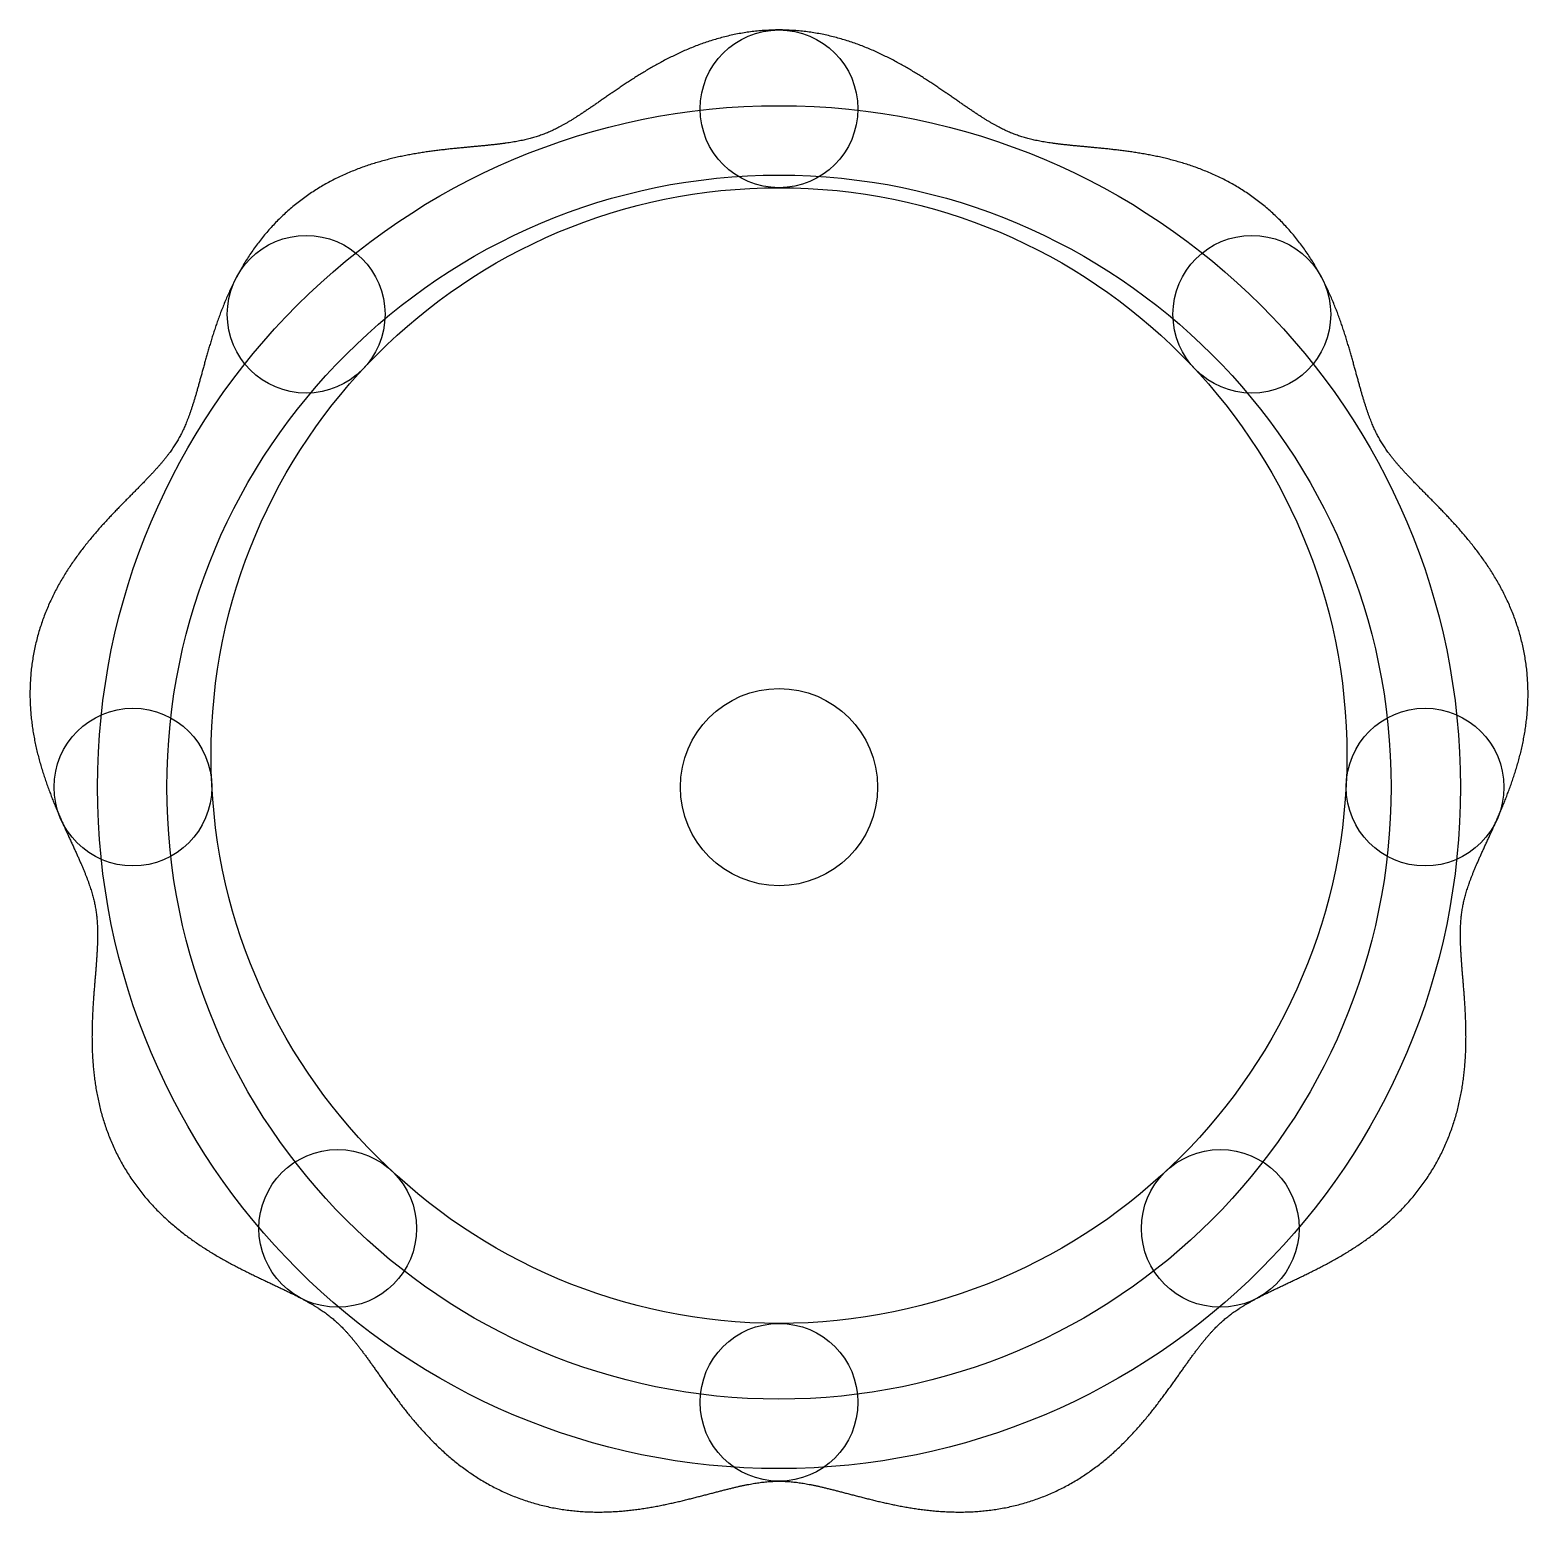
# Model space of a CAD drawing. Header units: metres. Extents: x -3.8 to 3.8, y -3.68 to 3.84.
import ezdxf

# ---------------------------------------------------------------- set-up
doc = ezdxf.new("R2010")
doc.units = ezdxf.units.M

msp = doc.modelspace()

# ---------------------------------------------------------------- linework, layer by layer
at = {"layer": 'Cycloidal_Ring_Gear', "color": 5}
msp.add_open_spline([(0, 3.84), (0.0227, 3.84), (0.0567, 3.8389), (0.1019, 3.8354), (0.1355, 3.8318), (0.1689, 3.8271), (0.202, 3.8215), (0.2347, 3.815), (0.267, 3.8075), (0.2988, 3.7993), (0.3302, 3.7902), (0.361, 3.7805), (0.3913, 3.77), (0.4211, 3.7589), (0.4502, 3.7473), (0.4787, 3.7352), (0.5067, 3.7226), (0.534, 3.7096), (0.5607, 3.6963), (0.5868, 3.6827), (0.6124, 3.6689), (0.6373, 3.6549), (0.6616, 3.6408), (0.6853, 3.6266), (0.7084, 3.6124), (0.731, 3.5982), (0.7531, 3.584), (0.7745, 3.57), (0.7955, 3.556), (0.8159, 3.5423), (0.8357, 3.5287), (0.8551, 3.5154), (0.874, 3.5024), (0.8924, 3.4897), (0.9103, 3.4773), (0.9277, 3.4653), (0.9447, 3.4536), (0.9612, 3.4424), (0.9772, 3.4315), (0.9928, 3.4211), (1.008, 3.4111), (1.0228, 3.4015), (1.0372, 3.3924), (1.0512, 3.3838), (1.0648, 3.3755), (1.0781, 3.3677), (1.091, 3.3604), (1.1036, 3.3534), (1.116, 3.3468), (1.1281, 3.3406), (1.14, 3.3348), (1.1517, 3.3292), (1.1632, 3.324), (1.1747, 3.3191), (1.1861, 3.3144), (1.1975, 3.31), (1.209, 3.3058), (1.2206, 3.3019), (1.2323, 3.2981), (1.2442, 3.2945), (1.2564, 3.291), (1.2689, 3.2877), (1.2817, 3.2845), (1.2949, 3.2815), (1.3085, 3.2786), (1.3226, 3.2758), (1.3372, 3.2731), (1.3523, 3.2705), (1.368, 3.2681), (1.3842, 3.2657), (1.401, 3.2634), (1.4184, 3.2612), (1.4364, 3.2591), (1.455, 3.2571), (1.4742, 3.255), (1.4941, 3.2531), (1.5145, 3.2511), (1.5355, 3.2491), (1.5571, 3.2471), (1.5793, 3.245), (1.6021, 3.2429), (1.6254, 3.2406), (1.6493, 3.2383), (1.6737, 3.2357), (1.6986, 3.2329), (1.724, 3.2299), (1.75, 3.2266), (1.7763, 3.2231), (1.8032, 3.2191), (1.8304, 3.2148), (1.8581, 3.21), (1.8861, 3.2048), (1.9145, 3.199), (1.9432, 3.1927), (1.9722, 3.1858), (2.0014, 3.1782), (2.0309, 3.17), (2.0606, 3.161), (2.0903, 3.1513), (2.1202, 3.1408), (2.1501, 3.1294), (2.18, 3.1172), (2.2099, 3.104), (2.2396, 3.09), (2.2692, 3.075), (2.2985, 3.0591), (2.3275, 3.0422), (2.3561, 3.0245), (2.3842, 3.0057), (2.4119, 2.9861), (2.439, 2.9656), (2.4655, 2.9442), (2.4913, 2.922), (2.5164, 2.899), (2.5407, 2.8753), (2.5643, 2.851), (2.5869, 2.826), (2.6088, 2.8005), (2.6297, 2.7745), (2.6498, 2.7481), (2.669, 2.7213), (2.6873, 2.6943), (2.7047, 2.667), (2.7213, 2.6395), (2.7371, 2.6119), (2.752, 2.5843), (2.7661, 2.5567), (2.7795, 2.5291), (2.7922, 2.5015), (2.8042, 2.4741), (2.8156, 2.4469), (2.8263, 2.4199), (2.8364, 2.3932), (2.846, 2.3667), (2.8551, 2.3405), (2.8638, 2.3147), (2.872, 2.2893), (2.8798, 2.2642), (2.8872, 2.2396), (2.8944, 2.2154), (2.9012, 2.1917), (2.9077, 2.1685), (2.9141, 2.1458), (2.9202, 2.1236), (2.9261, 2.102), (2.9319, 2.081), (2.9375, 2.0605), (2.943, 2.0406), (2.9484, 2.0213), (2.9537, 2.0026), (2.959, 1.9845), (2.9642, 1.967), (2.9694, 1.9501), (2.9746, 1.9338), (2.9797, 1.9181), (2.9849, 1.903), (2.99, 1.8884), (2.9952, 1.8744), (3.0004, 1.8609), (3.0056, 1.8479), (3.0109, 1.8353), (3.0162, 1.8231), (3.0216, 1.8114), (3.0271, 1.7999), (3.0327, 1.7887), (3.0385, 1.7778), (3.0444, 1.7671), (3.0504, 1.7565), (3.0567, 1.746), (3.0632, 1.7355), (3.07, 1.7251), (3.0771, 1.7146), (3.0844, 1.7041), (3.0922, 1.6934), (3.1003, 1.6826), (3.1088, 1.6716), (3.1178, 1.6605), (3.1272, 1.6491), (3.1371, 1.6374), (3.1474, 1.6255), (3.1583, 1.6133), (3.1697, 1.6008), (3.1815, 1.5879), (3.1939, 1.5748), (3.2068, 1.5613), (3.2201, 1.5474), (3.234, 1.5332), (3.2483, 1.5186), (3.2631, 1.5037), (3.2783, 1.4883), (3.2939, 1.4725), (3.3099, 1.4562), (3.3263, 1.4396), (3.343, 1.4225), (3.3601, 1.4049), (3.3774, 1.3868), (3.3949, 1.3682), (3.4126, 1.3491), (3.4305, 1.3294), (3.4485, 1.3092), (3.4666, 1.2884), (3.4847, 1.2671), (3.5028, 1.2451), (3.5209, 1.2225), (3.5388, 1.1993), (3.5566, 1.1755), (3.5742, 1.1509), (3.5915, 1.1258), (3.6085, 1.0999), (3.6251, 1.0734), (3.6413, 1.0462), (3.6569, 1.0183), (3.672, 0.9898), (3.6865, 0.9606), (3.7004, 0.9308), (3.7135, 0.9004), (3.7258, 0.8695), (3.7372, 0.838), (3.7478, 0.806), (3.7575, 0.7736), (3.7661, 0.7408), (3.7738, 0.7077), (3.7805, 0.6743), (3.7861, 0.6407), (3.7907, 0.607), (3.7942, 0.5732), (3.7967, 0.5394), (3.7981, 0.5057), (3.7986, 0.4721), (3.798, 0.4387), (3.7965, 0.4056), (3.7941, 0.3727), (3.7908, 0.3402), (3.7867, 0.308), (3.7819, 0.2763), (3.7763, 0.245), (3.77, 0.2141), (3.7632, 0.1838), (3.7558, 0.154), (3.7478, 0.1247), (3.7395, 0.096), (3.7307, 0.0678), (3.7216, 0.0401), (3.7122, 0.013), (3.7026, -0.0135), (3.6927, -0.0394), (3.6828, -0.0648), (3.6727, -0.0897), (3.6626, -0.1139), (3.6525, -0.1376), (3.6424, -0.1608), (3.6324, -0.1834), (3.6224, -0.2055), (3.6127, -0.227), (3.6031, -0.2479), (3.5937, -0.2684), (3.5846, -0.2883), (3.5757, -0.3076), (3.5671, -0.3265), (3.5588, -0.3448), (3.5508, -0.3626), (3.5432, -0.3799), (3.5359, -0.3967), (3.529, -0.413), (3.5224, -0.4289), (3.5162, -0.4443), (3.5104, -0.4592), (3.5049, -0.4737), (3.4998, -0.4878), (3.4951, -0.5016), (3.4907, -0.5149), (3.4866, -0.528), (3.4828, -0.5408), (3.4794, -0.5533), (3.4762, -0.5656), (3.4733, -0.5778), (3.4706, -0.5899), (3.4682, -0.6019), (3.466, -0.6139), (3.4641, -0.626), (3.4623, -0.6381), (3.4608, -0.6505), (3.4594, -0.663), (3.4583, -0.6758), (3.4574, -0.6889), (3.4566, -0.7024), (3.4561, -0.7162), (3.4557, -0.7305), (3.4556, -0.7452), (3.4556, -0.7604), (3.4559, -0.7762), (3.4563, -0.7924), (3.457, -0.8093), (3.4578, -0.8266), (3.4588, -0.8446), (3.46, -0.8631), (3.4613, -0.8823), (3.4627, -0.902), (3.4643, -0.9223), (3.466, -0.9432), (3.4678, -0.9647), (3.4696, -0.9868), (3.4714, -1.0095), (3.4733, -1.0327), (3.4751, -1.0565), (3.4768, -1.0809), (3.4784, -1.1058), (3.4799, -1.1312), (3.4812, -1.1572), (3.4823, -1.1837), (3.4832, -1.2107), (3.4837, -1.2382), (3.4839, -1.2662), (3.4837, -1.2946), (3.4831, -1.3234), (3.482, -1.3527), (3.4803, -1.3824), (3.4781, -1.4124), (3.4752, -1.4428), (3.4717, -1.4735), (3.4675, -1.5044), (3.4624, -1.5357), (3.4566, -1.5671), (3.45, -1.5986), (3.4424, -1.6303), (3.434, -1.662), (3.4246, -1.6937), (3.4142, -1.7253), (3.4028, -1.7568), (3.3905, -1.7882), (3.3772, -1.8192), (3.3629, -1.85), (3.3476, -1.8803), (3.3313, -1.9102), (3.3141, -1.9396), (3.2961, -1.9685), (3.2771, -1.9967), (3.2574, -2.0242), (3.2369, -2.0511), (3.2157, -2.0771), (3.1939, -2.1025), (3.1715, -2.127), (3.1486, -2.1507), (3.1252, -2.1736), (3.1015, -2.1957), (3.0774, -2.217), (3.053, -2.2375), (3.0284, -2.2572), (3.0037, -2.2761), (2.9788, -2.2942), (2.9539, -2.3116), (2.929, -2.3284), (2.9042, -2.3444), (2.8794, -2.3598), (2.8548, -2.3746), (2.8304, -2.3887), (2.8061, -2.4024), (2.7821, -2.4155), (2.7584, -2.4281), (2.735, -2.4402), (2.712, -2.4519), (2.6894, -2.4632), (2.6671, -2.4741), (2.6453, -2.4847), (2.6239, -2.4949), (2.603, -2.5049), (2.5827, -2.5145), (2.5628, -2.5239), (2.5435, -2.5331), (2.5247, -2.542), (2.5065, -2.5507), (2.4889, -2.5592), (2.4719, -2.5676), (2.4554, -2.5758), (2.4396, -2.5839), (2.4243, -2.5918), (2.4096, -2.5997), (2.3955, -2.6074), (2.3819, -2.615), (2.3689, -2.6225), (2.3564, -2.63), (2.3443, -2.6374), (2.3328, -2.6448), (2.3216, -2.6522), (2.3109, -2.6595), (2.3005, -2.6669), (2.2904, -2.6744), (2.2806, -2.6819), (2.271, -2.6895), (2.2616, -2.6973), (2.2523, -2.7053), (2.2431, -2.7135), (2.234, -2.7219), (2.2249, -2.7306), (2.2158, -2.7396), (2.2067, -2.749), (2.1975, -2.7588), (2.1882, -2.769), (2.1788, -2.7797), (2.1692, -2.7908), (2.1595, -2.8024), (2.1496, -2.8146), (2.1395, -2.8273), (2.1292, -2.8405), (2.1187, -2.8543), (2.1079, -2.8686), (2.0969, -2.8835), (2.0856, -2.899), (2.0741, -2.915), (2.0623, -2.9315), (2.0502, -2.9485), (2.0377, -2.9661), (2.025, -2.9841), (2.0119, -3.0026), (1.9984, -3.0215), (1.9845, -3.0409), (1.9702, -3.0606), (1.9555, -3.0807), (1.9403, -3.1011), (1.9247, -3.1219), (1.9086, -3.1428), (1.8919, -3.164), (1.8747, -3.1854), (1.857, -3.207), (1.8386, -3.2286), (1.8197, -3.2503), (1.8001, -3.272), (1.7798, -3.2937), (1.7589, -3.3153), (1.7372, -3.3367), (1.7149, -3.358), (1.6918, -3.379), (1.668, -3.3997), (1.6434, -3.4201), (1.6181, -3.44), (1.5921, -3.4595), (1.5653, -3.4784), (1.5378, -3.4967), (1.5096, -3.5144), (1.4807, -3.5313), (1.4512, -3.5474), (1.4211, -3.5628), (1.3904, -3.5772), (1.3592, -3.5907), (1.3276, -3.6033), (1.2956, -3.6149), (1.2632, -3.6255), (1.2306, -3.635), (1.1978, -3.6436), (1.1649, -3.6511), (1.1319, -3.6576), (1.0989, -3.6631), (1.066, -3.6676), (1.0331, -3.6711), (1.0005, -3.6737), (0.9681, -3.6755), (0.9359, -3.6764), (0.904, -3.6765), (0.8725, -3.6758), (0.8414, -3.6745), (0.8106, -3.6725), (0.7803, -3.6699), (0.7504, -3.6667), (0.721, -3.6631), (0.6921, -3.659), (0.6637, -3.6546), (0.6358, -3.6498), (0.6084, -3.6447), (0.5816, -3.6393), (0.5552, -3.6337), (0.5295, -3.628), (0.5042, -3.6222), (0.4795, -3.6163), (0.4554, -3.6103), (0.4318, -3.6044), (0.4088, -3.5985), (0.3864, -3.5927), (0.3645, -3.587), (0.3432, -3.5814), (0.3225, -3.5759), (0.3023, -3.5707), (0.2827, -3.5657), (0.2636, -3.5609), (0.2452, -3.5563), (0.2272, -3.552), (0.2098, -3.5479), (0.193, -3.5442), (0.1766, -3.5407), (0.1608, -3.5375), (0.1454, -3.5346), (0.1306, -3.5319), (0.1161, -3.5296), (0.1021, -3.5275), (0.0885, -3.5257), (0.0752, -3.5241), (0.0621, -3.5228), (0.0494, -3.5218), (0.0369, -3.521), (0.0245, -3.5204), (0.0122, -3.5201), (0, -3.52), (-0.0122, -3.5201), (-0.0245, -3.5204), (-0.0369, -3.521), (-0.0494, -3.5218), (-0.0621, -3.5228), (-0.0752, -3.5241), (-0.0885, -3.5257), (-0.1021, -3.5275), (-0.1161, -3.5296), (-0.1306, -3.5319), (-0.1454, -3.5346), (-0.1608, -3.5375), (-0.1766, -3.5407), (-0.193, -3.5442), (-0.2098, -3.5479), (-0.2272, -3.552), (-0.2452, -3.5563), (-0.2636, -3.5609), (-0.2827, -3.5657), (-0.3023, -3.5707), (-0.3225, -3.5759), (-0.3432, -3.5814), (-0.3645, -3.587), (-0.3864, -3.5927), (-0.4088, -3.5985), (-0.4318, -3.6044), (-0.4554, -3.6103), (-0.4795, -3.6163), (-0.5042, -3.6222), (-0.5295, -3.628), (-0.5552, -3.6337), (-0.5816, -3.6393), (-0.6084, -3.6447), (-0.6358, -3.6498), (-0.6637, -3.6546), (-0.6921, -3.659), (-0.721, -3.6631), (-0.7504, -3.6667), (-0.7803, -3.6699), (-0.8106, -3.6725), (-0.8414, -3.6745), (-0.8725, -3.6758), (-0.904, -3.6765), (-0.9359, -3.6764), (-0.9681, -3.6755), (-1.0005, -3.6737), (-1.0331, -3.6711), (-1.066, -3.6676), (-1.0989, -3.6631), (-1.1319, -3.6576), (-1.1649, -3.6511), (-1.1978, -3.6436), (-1.2306, -3.635), (-1.2632, -3.6255), (-1.2956, -3.6149), (-1.3276, -3.6033), (-1.3592, -3.5907), (-1.3904, -3.5772), (-1.4211, -3.5628), (-1.4512, -3.5474), (-1.4807, -3.5313), (-1.5096, -3.5144), (-1.5378, -3.4967), (-1.5653, -3.4784), (-1.5921, -3.4595), (-1.6181, -3.44), (-1.6434, -3.4201), (-1.668, -3.3997), (-1.6918, -3.379), (-1.7149, -3.358), (-1.7372, -3.3367), (-1.7589, -3.3153), (-1.7798, -3.2937), (-1.8001, -3.272), (-1.8197, -3.2503), (-1.8386, -3.2286), (-1.857, -3.207), (-1.8747, -3.1854), (-1.8919, -3.164), (-1.9086, -3.1428), (-1.9247, -3.1219), (-1.9403, -3.1011), (-1.9555, -3.0807), (-1.9702, -3.0606), (-1.9845, -3.0409), (-1.9984, -3.0215), (-2.0119, -3.0026), (-2.025, -2.9841), (-2.0377, -2.9661), (-2.0502, -2.9485), (-2.0623, -2.9315), (-2.0741, -2.915), (-2.0856, -2.899), (-2.0969, -2.8835), (-2.1079, -2.8686), (-2.1187, -2.8543), (-2.1292, -2.8405), (-2.1395, -2.8273), (-2.1496, -2.8146), (-2.1595, -2.8024), (-2.1692, -2.7908), (-2.1788, -2.7797), (-2.1882, -2.769), (-2.1975, -2.7588), (-2.2067, -2.749), (-2.2158, -2.7396), (-2.2249, -2.7306), (-2.234, -2.7219), (-2.2431, -2.7135), (-2.2523, -2.7053), (-2.2616, -2.6973), (-2.271, -2.6895), (-2.2806, -2.6819), (-2.2904, -2.6744), (-2.3005, -2.6669), (-2.3109, -2.6595), (-2.3216, -2.6522), (-2.3328, -2.6448), (-2.3443, -2.6374), (-2.3564, -2.63), (-2.3689, -2.6225), (-2.3819, -2.615), (-2.3955, -2.6074), (-2.4096, -2.5997), (-2.4243, -2.5918), (-2.4396, -2.5839), (-2.4554, -2.5758), (-2.4719, -2.5676), (-2.4889, -2.5592), (-2.5065, -2.5507), (-2.5247, -2.542), (-2.5435, -2.5331), (-2.5628, -2.5239), (-2.5827, -2.5145), (-2.603, -2.5049), (-2.6239, -2.4949), (-2.6453, -2.4847), (-2.6671, -2.4741), (-2.6894, -2.4632), (-2.712, -2.4519), (-2.735, -2.4402), (-2.7584, -2.4281), (-2.7821, -2.4155), (-2.8061, -2.4024), (-2.8304, -2.3887), (-2.8548, -2.3746), (-2.8794, -2.3598), (-2.9042, -2.3444), (-2.929, -2.3284), (-2.9539, -2.3116), (-2.9788, -2.2942), (-3.0037, -2.2761), (-3.0284, -2.2572), (-3.053, -2.2375), (-3.0774, -2.217), (-3.1015, -2.1957), (-3.1252, -2.1736), (-3.1486, -2.1507), (-3.1715, -2.127), (-3.1939, -2.1025), (-3.2157, -2.0771), (-3.2369, -2.0511), (-3.2574, -2.0242), (-3.2771, -1.9967), (-3.2961, -1.9685), (-3.3141, -1.9396), (-3.3313, -1.9102), (-3.3476, -1.8803), (-3.3629, -1.85), (-3.3772, -1.8192), (-3.3905, -1.7882), (-3.4028, -1.7568), (-3.4142, -1.7253), (-3.4246, -1.6937), (-3.434, -1.662), (-3.4424, -1.6303), (-3.45, -1.5986), (-3.4566, -1.5671), (-3.4624, -1.5357), (-3.4675, -1.5044), (-3.4717, -1.4735), (-3.4752, -1.4428), (-3.4781, -1.4124), (-3.4803, -1.3824), (-3.482, -1.3527), (-3.4831, -1.3234), (-3.4837, -1.2946), (-3.4839, -1.2662), (-3.4837, -1.2382), (-3.4832, -1.2107), (-3.4823, -1.1837), (-3.4812, -1.1572), (-3.4799, -1.1312), (-3.4784, -1.1058), (-3.4768, -1.0809), (-3.4751, -1.0565), (-3.4733, -1.0327), (-3.4714, -1.0095), (-3.4696, -0.9868), (-3.4678, -0.9647), (-3.466, -0.9432), (-3.4643, -0.9223), (-3.4627, -0.902), (-3.4613, -0.8823), (-3.46, -0.8631), (-3.4588, -0.8446), (-3.4578, -0.8266), (-3.457, -0.8093), (-3.4563, -0.7924), (-3.4559, -0.7762), (-3.4556, -0.7604), (-3.4556, -0.7452), (-3.4557, -0.7305), (-3.4561, -0.7162), (-3.4566, -0.7024), (-3.4574, -0.6889), (-3.4583, -0.6758), (-3.4594, -0.663), (-3.4608, -0.6505), (-3.4623, -0.6381), (-3.4641, -0.626), (-3.466, -0.6139), (-3.4682, -0.6019), (-3.4706, -0.5899), (-3.4733, -0.5778), (-3.4762, -0.5656), (-3.4794, -0.5533), (-3.4828, -0.5408), (-3.4866, -0.528), (-3.4907, -0.5149), (-3.4951, -0.5016), (-3.4998, -0.4878), (-3.5049, -0.4737), (-3.5104, -0.4592), (-3.5162, -0.4443), (-3.5224, -0.4289), (-3.529, -0.413), (-3.5359, -0.3967), (-3.5432, -0.3799), (-3.5508, -0.3626), (-3.5588, -0.3448), (-3.5671, -0.3265), (-3.5757, -0.3076), (-3.5846, -0.2883), (-3.5937, -0.2684), (-3.6031, -0.2479), (-3.6127, -0.227), (-3.6224, -0.2055), (-3.6324, -0.1834), (-3.6424, -0.1608), (-3.6525, -0.1376), (-3.6626, -0.1139), (-3.6727, -0.0897), (-3.6828, -0.0648), (-3.6927, -0.0394), (-3.7026, -0.0135), (-3.7122, 0.013), (-3.7216, 0.0401), (-3.7307, 0.0678), (-3.7395, 0.096), (-3.7478, 0.1247), (-3.7558, 0.154), (-3.7632, 0.1838), (-3.77, 0.2141), (-3.7763, 0.245), (-3.7819, 0.2763), (-3.7867, 0.308), (-3.7908, 0.3402), (-3.7941, 0.3727), (-3.7965, 0.4056), (-3.798, 0.4387), (-3.7986, 0.4721), (-3.7981, 0.5057), (-3.7967, 0.5394), (-3.7942, 0.5732), (-3.7907, 0.607), (-3.7861, 0.6407), (-3.7805, 0.6743), (-3.7738, 0.7077), (-3.7661, 0.7408), (-3.7575, 0.7736), (-3.7478, 0.806), (-3.7372, 0.838), (-3.7258, 0.8695), (-3.7135, 0.9004), (-3.7004, 0.9308), (-3.6865, 0.9606), (-3.672, 0.9898), (-3.6569, 1.0183), (-3.6413, 1.0462), (-3.6251, 1.0734), (-3.6085, 1.0999), (-3.5915, 1.1258), (-3.5742, 1.1509), (-3.5566, 1.1755), (-3.5388, 1.1993), (-3.5209, 1.2225), (-3.5028, 1.2451), (-3.4847, 1.2671), (-3.4666, 1.2884), (-3.4485, 1.3092), (-3.4305, 1.3294), (-3.4126, 1.3491), (-3.3949, 1.3682), (-3.3774, 1.3868), (-3.3601, 1.4049), (-3.343, 1.4225), (-3.3263, 1.4396), (-3.3099, 1.4562), (-3.2939, 1.4725), (-3.2783, 1.4883), (-3.2631, 1.5037), (-3.2483, 1.5186), (-3.234, 1.5332), (-3.2201, 1.5474), (-3.2068, 1.5613), (-3.1939, 1.5748), (-3.1815, 1.5879), (-3.1697, 1.6008), (-3.1583, 1.6133), (-3.1474, 1.6255), (-3.1371, 1.6374), (-3.1272, 1.6491), (-3.1178, 1.6605), (-3.1088, 1.6716), (-3.1003, 1.6826), (-3.0922, 1.6934), (-3.0844, 1.7041), (-3.0771, 1.7146), (-3.07, 1.7251), (-3.0632, 1.7355), (-3.0567, 1.746), (-3.0504, 1.7565), (-3.0444, 1.7671), (-3.0385, 1.7778), (-3.0327, 1.7887), (-3.0271, 1.7999), (-3.0216, 1.8114), (-3.0162, 1.8231), (-3.0109, 1.8353), (-3.0056, 1.8479), (-3.0004, 1.8609), (-2.9952, 1.8744), (-2.99, 1.8884), (-2.9849, 1.903), (-2.9797, 1.9181), (-2.9746, 1.9338), (-2.9694, 1.9501), (-2.9642, 1.967), (-2.959, 1.9845), (-2.9537, 2.0026), (-2.9484, 2.0213), (-2.943, 2.0406), (-2.9375, 2.0605), (-2.9319, 2.081), (-2.9261, 2.102), (-2.9202, 2.1236), (-2.9141, 2.1458), (-2.9077, 2.1685), (-2.9012, 2.1917), (-2.8944, 2.2154), (-2.8872, 2.2396), (-2.8798, 2.2642), (-2.872, 2.2893), (-2.8638, 2.3147), (-2.8551, 2.3405), (-2.846, 2.3667), (-2.8364, 2.3932), (-2.8263, 2.4199), (-2.8156, 2.4469), (-2.8042, 2.4741), (-2.7922, 2.5015), (-2.7795, 2.5291), (-2.7661, 2.5567), (-2.752, 2.5843), (-2.7371, 2.6119), (-2.7213, 2.6395), (-2.7047, 2.667), (-2.6873, 2.6943), (-2.669, 2.7213), (-2.6498, 2.7481), (-2.6297, 2.7745), (-2.6088, 2.8005), (-2.5869, 2.826), (-2.5643, 2.851), (-2.5407, 2.8753), (-2.5164, 2.899), (-2.4913, 2.922), (-2.4655, 2.9442), (-2.439, 2.9656), (-2.4119, 2.9861), (-2.3842, 3.0057), (-2.3561, 3.0245), (-2.3275, 3.0422), (-2.2985, 3.0591), (-2.2692, 3.075), (-2.2396, 3.09), (-2.2099, 3.104), (-2.18, 3.1172), (-2.1501, 3.1294), (-2.1202, 3.1408), (-2.0903, 3.1513), (-2.0606, 3.161), (-2.0309, 3.17), (-2.0014, 3.1782), (-1.9722, 3.1858), (-1.9432, 3.1927), (-1.9145, 3.199), (-1.8861, 3.2048), (-1.8581, 3.21), (-1.8304, 3.2148), (-1.8032, 3.2191), (-1.7763, 3.2231), (-1.75, 3.2266), (-1.724, 3.2299), (-1.6986, 3.2329), (-1.6737, 3.2357), (-1.6493, 3.2383), (-1.6254, 3.2406), (-1.6021, 3.2429), (-1.5793, 3.245), (-1.5571, 3.2471), (-1.5355, 3.2491), (-1.5145, 3.2511), (-1.4941, 3.2531), (-1.4742, 3.255), (-1.455, 3.2571), (-1.4364, 3.2591), (-1.4184, 3.2612), (-1.401, 3.2634), (-1.3842, 3.2657), (-1.368, 3.2681), (-1.3523, 3.2705), (-1.3372, 3.2731), (-1.3226, 3.2758), (-1.3085, 3.2786), (-1.2949, 3.2815), (-1.2817, 3.2845), (-1.2689, 3.2877), (-1.2564, 3.291), (-1.2442, 3.2945), (-1.2323, 3.2981), (-1.2206, 3.3019), (-1.209, 3.3058), (-1.1975, 3.31), (-1.1861, 3.3144), (-1.1747, 3.3191), (-1.1632, 3.324), (-1.1517, 3.3292), (-1.14, 3.3348), (-1.1281, 3.3406), (-1.116, 3.3468), (-1.1036, 3.3534), (-1.091, 3.3604), (-1.0781, 3.3677), (-1.0648, 3.3755), (-1.0512, 3.3838), (-1.0372, 3.3924), (-1.0228, 3.4015), (-1.008, 3.4111), (-0.9928, 3.4211), (-0.9772, 3.4315), (-0.9612, 3.4424), (-0.9447, 3.4536), (-0.9277, 3.4653), (-0.9103, 3.4773), (-0.8924, 3.4897), (-0.874, 3.5024), (-0.8551, 3.5154), (-0.8357, 3.5287), (-0.8159, 3.5423), (-0.7955, 3.556), (-0.7745, 3.57), (-0.7531, 3.584), (-0.731, 3.5982), (-0.7084, 3.6124), (-0.6853, 3.6266), (-0.6616, 3.6408), (-0.6373, 3.6549), (-0.6124, 3.6689), (-0.5868, 3.6827), (-0.5607, 3.6963), (-0.534, 3.7096), (-0.5067, 3.7226), (-0.4787, 3.7352), (-0.4502, 3.7473), (-0.4211, 3.7589), (-0.3913, 3.77), (-0.361, 3.7805), (-0.3302, 3.7902), (-0.2988, 3.7993), (-0.267, 3.8075), (-0.2347, 3.815), (-0.202, 3.8215), (-0.1689, 3.8271), (-0.1355, 3.8318), (-0.1019, 3.8354), (-0.0567, 3.8389), (-0.0227, 3.84), (0, 3.84)], degree=3, knots=[0, 0, 0, 0, 0.002828, 0.004238, 0.005645, 0.007046, 0.00844, 0.009826, 0.011203, 0.01257, 0.013927, 0.015271, 0.016602, 0.01792, 0.019224, 0.020512, 0.021785, 0.023042, 0.024283, 0.025506, 0.026711, 0.027898, 0.029066, 0.030215, 0.031344, 0.032452, 0.03354, 0.034607, 0.035651, 0.036674, 0.037673, 0.03865, 0.039603, 0.040531, 0.041436, 0.042316, 0.043171, 0.044001, 0.044806, 0.045586, 0.046342, 0.047073, 0.04778, 0.048463, 0.049124, 0.049763, 0.050381, 0.05098, 0.05156, 0.052125, 0.052674, 0.053211, 0.053737, 0.054255, 0.054766, 0.055274, 0.055781, 0.056288, 0.056799, 0.057316, 0.057841, 0.058377, 0.058925, 0.059487, 0.060066, 0.060663, 0.061279, 0.061915, 0.062574, 0.063255, 0.063959, 0.064687, 0.06544, 0.066217, 0.06702, 0.067847, 0.068699, 0.069576, 0.070478, 0.071404, 0.072354, 0.073328, 0.074325, 0.075345, 0.076387, 0.077451, 0.078537, 0.079643, 0.08077, 0.081917, 0.083083, 0.084268, 0.085471, 0.086692, 0.08793, 0.089185, 0.090457, 0.091744, 0.093046, 0.094362, 0.095692, 0.097035, 0.098389, 0.099755, 0.101132, 0.102517, 0.10391, 0.10531, 0.106716, 0.108126, 0.109539, 0.110954, 0.112369, 0.113782, 0.115193, 0.1166, 0.118001, 0.119396, 0.120784, 0.122162, 0.12353, 0.124888, 0.126233, 0.127566, 0.128885, 0.130191, 0.131481, 0.132756, 0.134015, 0.135257, 0.136482, 0.137689, 0.138878, 0.140048, 0.141199, 0.14233, 0.143441, 0.144531, 0.1456, 0.146648, 0.147672, 0.148675, 0.149654, 0.150609, 0.15154, 0.152448, 0.15333, 0.154188, 0.155021, 0.155829, 0.156612, 0.15737, 0.158104, 0.158813, 0.159499, 0.160163, 0.160804, 0.161424, 0.162025, 0.162608, 0.163174, 0.163725, 0.164263, 0.16479, 0.165309, 0.165821, 0.166329, 0.166835, 0.167343, 0.167853, 0.168369, 0.168893, 0.169428, 0.169974, 0.170535, 0.171112, 0.171707, 0.17232, 0.172955, 0.17361, 0.174289, 0.174991, 0.175716, 0.176466, 0.177241, 0.17804, 0.178865, 0.179714, 0.180589, 0.181488, 0.182411, 0.183359, 0.18433, 0.185324, 0.186342, 0.187381, 0.188443, 0.189526, 0.19063, 0.191755, 0.192899, 0.194063, 0.195246, 0.196447, 0.197666, 0.198903, 0.200156, 0.201426, 0.202711, 0.204011, 0.205326, 0.206654, 0.207996, 0.209349, 0.210714, 0.212089, 0.213474, 0.214866, 0.216266, 0.217671, 0.219081, 0.220493, 0.221908, 0.223323, 0.224736, 0.226147, 0.227555, 0.228957, 0.230353, 0.231741, 0.23312, 0.23449, 0.235848, 0.237195, 0.23853, 0.239851, 0.241157, 0.242449, 0.243726, 0.244987, 0.246231, 0.247457, 0.248667, 0.249858, 0.25103, 0.252183, 0.253317, 0.25443, 0.255523, 0.256594, 0.257643, 0.258671, 0.259675, 0.260657, 0.261615, 0.262549, 0.263459, 0.264345, 0.265205, 0.266041, 0.266851, 0.267637, 0.268398, 0.269134, 0.269847, 0.270535, 0.271201, 0.271845, 0.272468, 0.273071, 0.273655, 0.274223, 0.274776, 0.275315, 0.275843, 0.276363, 0.276875, 0.277384, 0.27789, 0.278397, 0.278907, 0.279423, 0.279946, 0.280479, 0.281024, 0.281583, 0.282158, 0.282751, 0.283362, 0.283994, 0.284648, 0.285323, 0.286022, 0.286745, 0.287493, 0.288265, 0.289061, 0.289883, 0.29073, 0.291601, 0.292498, 0.293418, 0.294363, 0.295332, 0.296324, 0.297339, 0.298376, 0.299435, 0.300516, 0.301618, 0.30274, 0.303882, 0.305044, 0.306225, 0.307424, 0.308641, 0.309876, 0.311127, 0.312395, 0.313679, 0.314977, 0.31629, 0.317617, 0.318957, 0.32031, 0.321673, 0.323047, 0.324431, 0.325822, 0.327221, 0.328626, 0.330035, 0.331447, 0.332862, 0.334277, 0.33569, 0.337102, 0.33851, 0.339913, 0.341309, 0.342698, 0.344079, 0.345449, 0.346809, 0.348157, 0.349493, 0.350816, 0.352124, 0.353418, 0.354696, 0.355958, 0.357204, 0.358433, 0.359644, 0.360837, 0.362012, 0.363167, 0.364303, 0.365418, 0.366513, 0.367587, 0.368639, 0.369669, 0.370676, 0.37166, 0.372621, 0.373558, 0.37447, 0.375358, 0.376222, 0.37706, 0.377874, 0.378662, 0.379426, 0.380165, 0.38088, 0.381571, 0.382239, 0.382885, 0.383511, 0.384116, 0.384702, 0.385272, 0.385826, 0.386367, 0.386896, 0.387417, 0.38793, 0.388439, 0.388945, 0.389452, 0.389962, 0.390476, 0.390998, 0.39153, 0.392074, 0.392631, 0.393204, 0.393795, 0.394404, 0.395034, 0.395685, 0.396358, 0.397055, 0.397775, 0.39852, 0.399289, 0.400083, 0.400902, 0.401746, 0.402615, 0.403508, 0.404426, 0.405368, 0.406334, 0.407324, 0.408336, 0.409371, 0.410428, 0.411506, 0.412605, 0.413726, 0.414866, 0.416025, 0.417204, 0.418401, 0.419616, 0.420849, 0.422098, 0.423364, 0.424646, 0.425943, 0.427255, 0.42858, 0.429919, 0.43127, 0.432632, 0.434005, 0.435388, 0.436778, 0.438176, 0.43958, 0.440989, 0.442401, 0.443816, 0.44523, 0.446645, 0.448056, 0.449465, 0.450868, 0.452265, 0.453655, 0.455037, 0.456409, 0.45777, 0.459119, 0.460457, 0.46178, 0.46309, 0.464386, 0.465666, 0.46693, 0.468178, 0.469409, 0.470622, 0.471817, 0.472993, 0.474151, 0.475289, 0.476407, 0.477504, 0.47858, 0.479634, 0.480667, 0.481676, 0.482663, 0.483627, 0.484566, 0.485481, 0.486372, 0.487238, 0.488079, 0.488896, 0.489687, 0.490453, 0.491195, 0.491913, 0.492607, 0.493277, 0.493926, 0.494553, 0.49516, 0.495749, 0.49632, 0.496876, 0.497418, 0.497949, 0.49847, 0.498984, 0.499493, 0.5, 0.500507, 0.501016, 0.50153, 0.502051, 0.502582, 0.503124, 0.50368, 0.504251, 0.50484, 0.505447, 0.506074, 0.506723, 0.507393, 0.508087, 0.508805, 0.509547, 0.510313, 0.511104, 0.511921, 0.512762, 0.513628, 0.514519, 0.515434, 0.516373, 0.517337, 0.518324, 0.519333, 0.520366, 0.52142, 0.522496, 0.523593, 0.524711, 0.525849, 0.527007, 0.528183, 0.529378, 0.530591, 0.531822, 0.53307, 0.534334, 0.535614, 0.53691, 0.53822, 0.539543, 0.540881, 0.54223, 0.543591, 0.544963, 0.546345, 0.547735, 0.549132, 0.550535, 0.551944, 0.553355, 0.55477, 0.556184, 0.557599, 0.559011, 0.56042, 0.561824, 0.563222, 0.564612, 0.565995, 0.567368, 0.56873, 0.570081, 0.57142, 0.572745, 0.574057, 0.575354, 0.576636, 0.577902, 0.579151, 0.580384, 0.581599, 0.582796, 0.583975, 0.585134, 0.586274, 0.587395, 0.588494, 0.589572, 0.590629, 0.591664, 0.592676, 0.593666, 0.594632, 0.595574, 0.596492, 0.597385, 0.598254, 0.599098, 0.599917, 0.600711, 0.60148, 0.602225, 0.602945, 0.603642, 0.604315, 0.604966, 0.605596, 0.606205, 0.606796, 0.607369, 0.607926, 0.60847, 0.609002, 0.609524, 0.610038, 0.610548, 0.611055, 0.611561, 0.61207, 0.612583, 0.613104, 0.613633, 0.614174, 0.614728, 0.615298, 0.615884, 0.616489, 0.617115, 0.617761, 0.618429, 0.61912, 0.619835, 0.620574, 0.621338, 0.622126, 0.62294, 0.623778, 0.624642, 0.62553, 0.626442, 0.627379, 0.62834, 0.629324, 0.630331, 0.631361, 0.632413, 0.633487, 0.634582, 0.635697, 0.636833, 0.637988, 0.639163, 0.640356, 0.641567, 0.642796, 0.644042, 0.645304, 0.646582, 0.647876, 0.649184, 0.650507, 0.651843, 0.653191, 0.654551, 0.655921, 0.657302, 0.658691, 0.660087, 0.66149, 0.662898, 0.66431, 0.665723, 0.667138, 0.668553, 0.669965, 0.671374, 0.672779, 0.674178, 0.675569, 0.676953, 0.678327, 0.67969, 0.681043, 0.682383, 0.68371, 0.685023, 0.686321, 0.687605, 0.688873, 0.690124, 0.691359, 0.692576, 0.693775, 0.694956, 0.696118, 0.69726, 0.698382, 0.699484, 0.700565, 0.701624, 0.702661, 0.703676, 0.704668, 0.705637, 0.706582, 0.707502, 0.708399, 0.70927, 0.710117, 0.710939, 0.711735, 0.712507, 0.713255, 0.713978, 0.714677, 0.715352, 0.716006, 0.716638, 0.717249, 0.717842, 0.718417, 0.718976, 0.719521, 0.720054, 0.720577, 0.721093, 0.721603, 0.72211, 0.722616, 0.723125, 0.723637, 0.724157, 0.724685, 0.725224, 0.725777, 0.726345, 0.726929, 0.727532, 0.728155, 0.728799, 0.729465, 0.730153, 0.730866, 0.731602, 0.732363, 0.733149, 0.733959, 0.734795, 0.735655, 0.736541, 0.737451, 0.738385, 0.739343, 0.740325, 0.741329, 0.742357, 0.743406, 0.744477, 0.74557, 0.746683, 0.747817, 0.74897, 0.750142, 0.751333, 0.752543, 0.753769, 0.755013, 0.756274, 0.757551, 0.758843, 0.760149, 0.76147, 0.762805, 0.764152, 0.76551, 0.76688, 0.768259, 0.769647, 0.771043, 0.772445, 0.773853, 0.775264, 0.776677, 0.778092, 0.779507, 0.780919, 0.782329, 0.783734, 0.785134, 0.786526, 0.787911, 0.789286, 0.790651, 0.792004, 0.793346, 0.794674, 0.795989, 0.797289, 0.798574, 0.799844, 0.801097, 0.802334, 0.803553, 0.804754, 0.805937, 0.807101, 0.808245, 0.80937, 0.810474, 0.811557, 0.812619, 0.813658, 0.814676, 0.81567, 0.816641, 0.817589, 0.818512, 0.819411, 0.820286, 0.821135, 0.82196, 0.822759, 0.823534, 0.824284, 0.825009, 0.825711, 0.82639, 0.827045, 0.82768, 0.828293, 0.828888, 0.829465, 0.830026, 0.830572, 0.831107, 0.831631, 0.832147, 0.832657, 0.833165, 0.833671, 0.834179, 0.834691, 0.83521, 0.835737, 0.836275, 0.836826, 0.837392, 0.837975, 0.838576, 0.839196, 0.839837, 0.840501, 0.841187, 0.841896, 0.84263, 0.843388, 0.844171, 0.844979, 0.845812, 0.84667, 0.847552, 0.84846, 0.849391, 0.850346, 0.851325, 0.852328, 0.853352, 0.8544, 0.855469, 0.856559, 0.85767, 0.858801, 0.859952, 0.861122, 0.862311, 0.863518, 0.864743, 0.865985, 0.867244, 0.868519, 0.869809, 0.871115, 0.872434, 0.873767, 0.875112, 0.87647, 0.877838, 0.879216, 0.880604, 0.881999, 0.8834, 0.884807, 0.886218, 0.887631, 0.889046, 0.890461, 0.891874, 0.893284, 0.89469, 0.89609, 0.897483, 0.898868, 0.900245, 0.901611, 0.902965, 0.904308, 0.905638, 0.906954, 0.908256, 0.909543, 0.910815, 0.91207, 0.913308, 0.914529, 0.915732, 0.916917, 0.918083, 0.91923, 0.920357, 0.921463, 0.922549, 0.923613, 0.924655, 0.925675, 0.926672, 0.927646, 0.928596, 0.929522, 0.930424, 0.931301, 0.932153, 0.93298, 0.933783, 0.93456, 0.935313, 0.936041, 0.936745, 0.937426, 0.938085, 0.938721, 0.939337, 0.939934, 0.940513, 0.941075, 0.941623, 0.942159, 0.942684, 0.943201, 0.943712, 0.944219, 0.944726, 0.945234, 0.945745, 0.946263, 0.946789, 0.947326, 0.947875, 0.94844, 0.94902, 0.949619, 0.950237, 0.950876, 0.951537, 0.95222, 0.952927, 0.953658, 0.954414, 0.955194, 0.955999, 0.956829, 0.957684, 0.958564, 0.959469, 0.960397, 0.96135, 0.962327, 0.963326, 0.964349, 0.965393, 0.96646, 0.967548, 0.968656, 0.969785, 0.970934, 0.972102, 0.973289, 0.974494, 0.975717, 0.976958, 0.978215, 0.979488, 0.980776, 0.98208, 0.983398, 0.984729, 0.986073, 0.98743, 0.988797, 0.990174, 0.99156, 0.992954, 0.994355, 0.995762, 0.997172, 1, 1, 1, 1], dxfattribs=at)
at = {"layer": 'Input_Shaft', "color": 6}
msp.add_circle((0, 0), 0.5, dxfattribs=at)
at = {"layer": 'Rollers', "color": 2}
for centre in [(0, 3.44), (-2.3979, 2.3979), (2.3979, 2.3979), (-3.2761, 0), (3.2761, 0), (-2.2379, -2.2379), (2.2379, -2.2379), (0, -3.12)]:
    msp.add_circle(centre, 0.4, dxfattribs=at)
at = {"layer": 'Separator_Inner', "color": 3}
msp.add_circle((0, 0), 3.104, dxfattribs=at)
at = {"layer": 'Separator_Outer', "color": 3}
msp.add_circle((0, 0), 3.456, dxfattribs=at)
at = {"layer": 'Wave_Generator', "color": 1}
msp.add_circle((0, 0.16), 2.88, dxfattribs=at)

doc.saveas('drawing.dxf')
